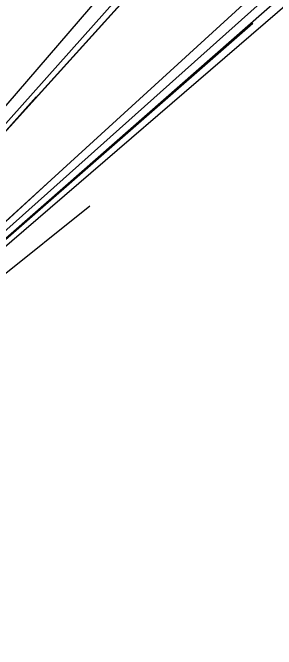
# Model space of a CAD drawing. Header units: metres. Extents: x -2106 to 74659, y -2082 to 64514.
# Drawn here: x 29763 to 46256, y 0 to 39850 of the extents above; entities that cross this region are included whole.
import ezdxf

# ---------------------------------------------------------------- set-up
doc = ezdxf.new("R2010")
doc.units = ezdxf.units.M

msp = doc.modelspace()

# ---------------------------------------------------------------- linework, layer by layer
at = {"layer": 'MCD_Layer_0'}
for p in [(58300.757767, 64513.757721), (74658.515506, 64245.007752), (64513.757721, 58943.132719), (52704.007766, 58300.757767), (58943.132719, 52704.007766), (45488.507714, 51059.132716), (39184.007764, 45488.507714), (51059.132716, 44787.257765), (44787.257765, 39184.007764), (31234.449174, 34590.02334), (32171.628854, 29389.628853), (34590.02334, 27744.636651)]:
    msp.add_line(p, (0, 0), dxfattribs=at)

doc.saveas('drawing.dxf')
